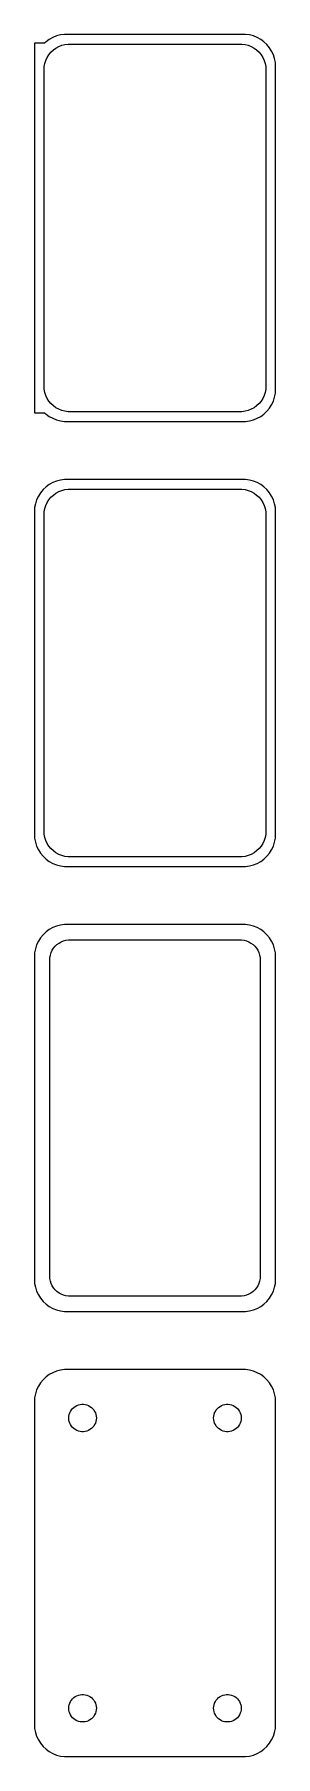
# Model space of a CAD drawing. Header units: metres. Extents: x -19 to 19, y 246 to 513.
import ezdxf

# ---------------------------------------------------------------- set-up
doc = ezdxf.new("R2010")
doc.units = ezdxf.units.M

msp = doc.modelspace()

# ---------------------------------------------------------------- linework, layer by layer
for p, q in [((-15.2951, 512.755), (-15.8789, 512.524)), ((-14.6869, 512.911), (-15.2951, 512.755)), ((-14.0639, 512.99), (-14.6869, 512.911)), ((14.0639, 512.99), (-14.0639, 512.99)), ((14.6869, 512.911), (14.0639, 512.99)), ((15.2951, 512.755), (14.6869, 512.911)), ((15.8789, 512.524), (15.2951, 512.755)), ((-17.15, 511.653), (-18.75, 511.653)), ((-18.75, 511.653), (-18.75, 454.347)), ((-16.9371, 511.853), (-17.15, 511.653)), ((-16.4291, 512.222), (-16.9371, 511.853)), ((-16.4861, 509.851), (-16.1659, 510.238)), ((-15.8789, 512.524), (-16.4291, 512.222)), ((-16.1659, 510.238), (-15.7997, 510.582)), ((-15.7997, 510.582), (-15.3933, 510.877)), ((-15.3933, 510.877), (-14.9531, 511.119)), ((-14.9531, 511.119), (-14.4861, 511.304)), ((-14.4861, 511.304), (-13.9995, 511.429)), ((-13.9995, 511.429), (-13.5012, 511.492)), ((-13.5012, 511.492), (13.5012, 511.492)), ((13.5012, 511.492), (13.9995, 511.429)), ((13.9995, 511.429), (14.4861, 511.304)), ((14.4861, 511.304), (14.9531, 511.119)), ((14.9531, 511.119), (15.3933, 510.877)), ((15.3933, 510.877), (15.7997, 510.582)), ((15.7997, 510.582), (16.1659, 510.238)), ((16.4291, 512.222), (15.8789, 512.524)), ((16.1659, 510.238), (16.4861, 509.851)), ((16.9371, 511.853), (16.4291, 512.222)), ((17.3948, 511.423), (16.9371, 511.853)), ((17.7951, 510.939), (17.3948, 511.423)), ((18.1315, 510.409), (17.7951, 510.939)), ((18.3989, 509.841), (18.1315, 510.409)), ((-17.25, 507.5), (-17.2184, 508.001)), ((-17.25, 458.5), (-17.25, 507.5)), ((-17.2184, 508.001), (-17.1243, 508.495)), ((-17.1243, 508.495), (-16.9691, 508.972)), ((-16.9691, 508.972), (-16.7552, 509.427)), ((-16.7552, 509.427), (-16.4861, 509.851)), ((16.4861, 509.851), (16.7552, 509.427)), ((16.7552, 509.427), (16.9691, 508.972)), ((16.9691, 508.972), (17.1243, 508.495)), ((17.1243, 508.495), (17.2184, 508.001)), ((17.2184, 508.001), (17.25, 507.5)), ((17.25, 507.5), (17.25, 458.5)), ((18.5929, 509.243), (18.3989, 509.841)), ((18.7106, 508.627), (18.5929, 509.243)), ((18.75, 508), (18.7106, 508.627)), ((18.75, 458), (18.75, 508)), ((-17.2184, 457.999), (-17.25, 458.5)), ((-17.1243, 457.505), (-17.2184, 457.999)), ((-16.9691, 457.028), (-17.1243, 457.505)), ((-16.7552, 456.573), (-16.9691, 457.028)), ((-16.4861, 456.149), (-16.7552, 456.573)), ((16.7552, 456.573), (16.4861, 456.149)), ((16.9691, 457.028), (16.7552, 456.573)), ((17.1243, 457.505), (16.9691, 457.028)), ((17.2184, 457.999), (17.1243, 457.505)), ((17.25, 458.5), (17.2184, 457.999)), ((18.3989, 456.159), (18.5929, 456.757)), ((18.5929, 456.757), (18.7106, 457.373)), ((18.7106, 457.373), (18.75, 458)), ((-18.75, 454.347), (-17.15, 454.347)), ((-17.15, 454.347), (-16.9371, 454.147)), ((-16.9371, 454.147), (-16.4291, 453.778)), ((-16.1659, 455.762), (-16.4861, 456.149)), ((-15.7997, 455.418), (-16.1659, 455.762)), ((-15.3933, 455.123), (-15.7997, 455.418)), ((-14.9531, 454.881), (-15.3933, 455.123)), ((-14.4861, 454.696), (-14.9531, 454.881)), ((-13.9995, 454.571), (-14.4861, 454.696)), ((-13.5012, 454.508), (-13.9995, 454.571)), ((13.5012, 454.508), (-13.5012, 454.508)), ((13.9995, 454.571), (13.5012, 454.508)), ((14.4861, 454.696), (13.9995, 454.571)), ((14.9531, 454.881), (14.4861, 454.696)), ((15.3933, 455.123), (14.9531, 454.881)), ((15.7997, 455.418), (15.3933, 455.123)), ((16.1659, 455.762), (15.7997, 455.418)), ((16.4861, 456.149), (16.1659, 455.762)), ((16.4291, 453.778), (16.9371, 454.147)), ((16.9371, 454.147), (17.3948, 454.577)), ((17.3948, 454.577), (17.7951, 455.061)), ((17.7951, 455.061), (18.1315, 455.591)), ((18.1315, 455.591), (18.3989, 456.159)), ((-16.4291, 453.778), (-15.8789, 453.476)), ((-15.8789, 453.476), (-15.2951, 453.245)), ((-15.2951, 453.245), (-14.6869, 453.089)), ((-14.6869, 453.089), (-14.0639, 453.01)), ((-14.0639, 453.01), (14.0639, 453.01)), ((14.0639, 453.01), (14.6869, 453.089)), ((14.6869, 453.089), (15.2951, 453.245)), ((15.2951, 453.245), (15.8789, 453.476)), ((15.8789, 453.476), (16.4291, 453.778)), ((-16.4291, 443.222), (-16.9371, 442.853)), ((-15.8789, 443.524), (-16.4291, 443.222)), ((-15.2951, 443.755), (-15.8789, 443.524)), ((-14.6869, 443.911), (-15.2951, 443.755)), ((-14.0639, 443.99), (-14.6869, 443.911)), ((14.0639, 443.99), (-14.0639, 443.99)), ((14.6869, 443.911), (14.0639, 443.99)), ((15.2951, 443.755), (14.6869, 443.911)), ((15.8789, 443.524), (15.2951, 443.755)), ((16.4291, 443.222), (15.8789, 443.524)), ((16.9371, 442.853), (16.4291, 443.222)), ((-18.3989, 440.841), (-18.5929, 440.243)), ((-18.1315, 441.409), (-18.3989, 440.841)), ((-17.7951, 441.939), (-18.1315, 441.409)), ((-17.3948, 442.423), (-17.7951, 441.939)), ((-16.9371, 442.853), (-17.3948, 442.423)), ((-16.7552, 440.427), (-16.4861, 440.851)), ((-16.4861, 440.851), (-16.1659, 441.238)), ((-16.1659, 441.238), (-15.7997, 441.582)), ((-15.7997, 441.582), (-15.3933, 441.877)), ((-15.3933, 441.877), (-14.9531, 442.119)), ((-14.9531, 442.119), (-14.4861, 442.304)), ((-14.4861, 442.304), (-13.9995, 442.429)), ((-13.9995, 442.429), (-13.5012, 442.492)), ((-13.5012, 442.492), (13.5012, 442.492)), ((13.5012, 442.492), (13.9995, 442.429)), ((13.9995, 442.429), (14.4861, 442.304)), ((14.4861, 442.304), (14.9531, 442.119)), ((14.9531, 442.119), (15.3933, 441.877)), ((15.3933, 441.877), (15.7997, 441.582)), ((15.7997, 441.582), (16.1659, 441.238)), ((16.1659, 441.238), (16.4861, 440.851)), ((16.4861, 440.851), (16.7552, 440.427)), ((17.3948, 442.423), (16.9371, 442.853)), ((17.7951, 441.939), (17.3948, 442.423)), ((18.1315, 441.409), (17.7951, 441.939)), ((18.3989, 440.841), (18.1315, 441.409)), ((18.5929, 440.243), (18.3989, 440.841)), ((-18.7106, 439.627), (-18.75, 439)), ((-18.75, 439), (-18.75, 389)), ((-18.5929, 440.243), (-18.7106, 439.627)), ((-17.25, 438.5), (-17.2184, 439.001)), ((-17.25, 389.5), (-17.25, 438.5)), ((-17.2184, 439.001), (-17.1243, 439.495)), ((-17.1243, 439.495), (-16.9691, 439.972)), ((-16.9691, 439.972), (-16.7552, 440.427)), ((16.7552, 440.427), (16.9691, 439.972)), ((16.9691, 439.972), (17.1243, 439.495)), ((17.1243, 439.495), (17.2184, 439.001)), ((17.2184, 439.001), (17.25, 438.5)), ((17.25, 438.5), (17.25, 389.5)), ((18.7106, 439.627), (18.5929, 440.243)), ((18.75, 439), (18.7106, 439.627)), ((18.75, 389), (18.75, 439)), ((-18.75, 389), (-18.7106, 388.373)), ((-18.7106, 388.373), (-18.5929, 387.757)), ((-18.5929, 387.757), (-18.3989, 387.159)), ((-18.3989, 387.159), (-18.1315, 386.591)), ((-17.2184, 388.999), (-17.25, 389.5)), ((-17.1243, 388.505), (-17.2184, 388.999)), ((-16.9691, 388.028), (-17.1243, 388.505)), ((-16.7552, 387.573), (-16.9691, 388.028)), ((-16.4861, 387.149), (-16.7552, 387.573)), ((-16.1659, 386.762), (-16.4861, 387.149)), ((16.4861, 387.149), (16.1659, 386.762)), ((16.7552, 387.573), (16.4861, 387.149)), ((16.9691, 388.028), (16.7552, 387.573)), ((17.1243, 388.505), (16.9691, 388.028)), ((17.2184, 388.999), (17.1243, 388.505)), ((17.25, 389.5), (17.2184, 388.999)), ((18.1315, 386.591), (18.3989, 387.159)), ((18.3989, 387.159), (18.5929, 387.757)), ((18.5929, 387.757), (18.7106, 388.373)), ((18.7106, 388.373), (18.75, 389)), ((-18.1315, 386.591), (-17.7951, 386.061)), ((-17.7951, 386.061), (-17.3948, 385.577)), ((-17.3948, 385.577), (-16.9371, 385.147)), ((-16.9371, 385.147), (-16.4291, 384.778)), ((-16.4291, 384.778), (-15.8789, 384.476)), ((-15.7997, 386.418), (-16.1659, 386.762)), ((-15.8789, 384.476), (-15.2951, 384.245)), ((-15.3933, 386.123), (-15.7997, 386.418)), ((-14.9531, 385.881), (-15.3933, 386.123)), ((-14.4861, 385.696), (-14.9531, 385.881)), ((-13.9995, 385.571), (-14.4861, 385.696)), ((-13.5012, 385.508), (-13.9995, 385.571)), ((13.5012, 385.508), (-13.5012, 385.508)), ((13.9995, 385.571), (13.5012, 385.508)), ((14.4861, 385.696), (13.9995, 385.571)), ((14.9531, 385.881), (14.4861, 385.696)), ((15.3933, 386.123), (14.9531, 385.881)), ((15.2951, 384.245), (15.8789, 384.476)), ((15.7997, 386.418), (15.3933, 386.123)), ((16.1659, 386.762), (15.7997, 386.418)), ((15.8789, 384.476), (16.4291, 384.778)), ((16.4291, 384.778), (16.9371, 385.147)), ((16.9371, 385.147), (17.3948, 385.577)), ((17.3948, 385.577), (17.7951, 386.061)), ((17.7951, 386.061), (18.1315, 386.591)), ((-15.2951, 384.245), (-14.6869, 384.089)), ((-14.6869, 384.089), (-14.0639, 384.01)), ((-14.0639, 384.01), (14.0639, 384.01)), ((14.0639, 384.01), (14.6869, 384.089)), ((14.6869, 384.089), (15.2951, 384.245)), ((-16.9371, 373.853), (-17.3948, 373.423)), ((-16.4291, 374.222), (-16.9371, 373.853)), ((-15.8789, 374.524), (-16.4291, 374.222)), ((-15.2951, 374.755), (-15.8789, 374.524)), ((-14.6869, 374.911), (-15.2951, 374.755)), ((-14.0639, 374.99), (-14.6869, 374.911)), ((14.0639, 374.99), (-14.0639, 374.99)), ((14.6869, 374.911), (14.0639, 374.99)), ((15.2951, 374.755), (14.6869, 374.911)), ((15.8789, 374.524), (15.2951, 374.755)), ((16.4291, 374.222), (15.8789, 374.524)), ((16.9371, 373.853), (16.4291, 374.222)), ((17.3948, 373.423), (16.9371, 373.853)), ((-18.5929, 371.243), (-18.7106, 370.627)), ((-18.3989, 371.841), (-18.5929, 371.243)), ((-18.1315, 372.409), (-18.3989, 371.841)), ((-17.7951, 372.939), (-18.1315, 372.409)), ((-17.3948, 373.423), (-17.7951, 372.939)), ((-15.9779, 371), (-15.7684, 371.33)), ((-15.7684, 371.33), (-15.5192, 371.631)), ((-15.5192, 371.631), (-15.2342, 371.899)), ((-15.2342, 371.899), (-14.918, 372.128)), ((-14.918, 372.128), (-14.5754, 372.317)), ((-14.5754, 372.317), (-14.2119, 372.461)), ((-14.2119, 372.461), (-13.8333, 372.558)), ((-13.8333, 372.558), (-13.4454, 372.607)), ((-13.4454, 372.607), (13.4454, 372.607)), ((13.4454, 372.607), (13.8333, 372.558)), ((13.8333, 372.558), (14.2119, 372.461)), ((14.2119, 372.461), (14.5754, 372.317)), ((14.5754, 372.317), (14.918, 372.128)), ((14.918, 372.128), (15.2342, 371.899)), ((15.2342, 371.899), (15.5192, 371.631)), ((15.5192, 371.631), (15.7684, 371.33)), ((15.7684, 371.33), (15.9779, 371)), ((17.7951, 372.939), (17.3948, 373.423)), ((18.1315, 372.409), (17.7951, 372.939)), ((18.3989, 371.841), (18.1315, 372.409)), ((18.5929, 371.243), (18.3989, 371.841)), ((18.7106, 370.627), (18.5929, 371.243)), ((-18.7106, 370.627), (-18.75, 370)), ((-18.75, 370), (-18.75, 320)), ((-16.3629, 369.5), (-16.3384, 369.89)), ((-16.3629, 320.5), (-16.3629, 369.5)), ((-16.3384, 369.89), (-16.2651, 370.274)), ((-16.2651, 370.274), (-16.1443, 370.646)), ((-16.1443, 370.646), (-15.9779, 371)), ((15.9779, 371), (16.1443, 370.646)), ((16.1443, 370.646), (16.2651, 370.274)), ((16.2651, 370.274), (16.3384, 369.89)), ((16.3384, 369.89), (16.3629, 369.5)), ((16.3629, 369.5), (16.3629, 320.5)), ((18.75, 370), (18.7106, 370.627)), ((18.75, 320), (18.75, 370)), ((-16.3384, 320.11), (-16.3629, 320.5)), ((16.3629, 320.5), (16.3384, 320.11)), ((-18.75, 320), (-18.7106, 319.373)), ((-18.7106, 319.373), (-18.5929, 318.757)), ((-18.5929, 318.757), (-18.3989, 318.159)), ((-18.3989, 318.159), (-18.1315, 317.591)), ((-16.2651, 319.726), (-16.3384, 320.11)), ((-16.1443, 319.354), (-16.2651, 319.726)), ((-15.9779, 319), (-16.1443, 319.354)), ((-15.7684, 318.67), (-15.9779, 319)), ((-15.5192, 318.369), (-15.7684, 318.67)), ((-15.2342, 318.101), (-15.5192, 318.369)), ((-14.918, 317.872), (-15.2342, 318.101)), ((-14.5754, 317.683), (-14.918, 317.872)), ((14.918, 317.872), (14.5754, 317.683)), ((15.2342, 318.101), (14.918, 317.872)), ((15.5192, 318.369), (15.2342, 318.101)), ((15.7684, 318.67), (15.5192, 318.369)), ((15.9779, 319), (15.7684, 318.67)), ((16.1443, 319.354), (15.9779, 319)), ((16.2651, 319.726), (16.1443, 319.354)), ((16.3384, 320.11), (16.2651, 319.726)), ((18.1315, 317.591), (18.3989, 318.159)), ((18.3989, 318.159), (18.5929, 318.757)), ((18.5929, 318.757), (18.7106, 319.373)), ((18.7106, 319.373), (18.75, 320)), ((-18.1315, 317.591), (-17.7951, 317.061)), ((-17.7951, 317.061), (-17.3948, 316.577)), ((-17.3948, 316.577), (-16.9371, 316.147)), ((-16.9371, 316.147), (-16.4291, 315.778)), ((-16.4291, 315.778), (-15.8789, 315.476)), ((-15.8789, 315.476), (-15.2951, 315.245)), ((-15.2951, 315.245), (-14.6869, 315.089)), ((-14.6869, 315.089), (-14.0639, 315.01)), ((-14.2119, 317.539), (-14.5754, 317.683)), ((-13.8333, 317.442), (-14.2119, 317.539)), ((-13.4454, 317.393), (-13.8333, 317.442)), ((13.4454, 317.393), (-13.4454, 317.393)), ((13.8333, 317.442), (13.4454, 317.393)), ((14.2119, 317.539), (13.8333, 317.442)), ((14.0639, 315.01), (14.6869, 315.089)), ((14.5754, 317.683), (14.2119, 317.539)), ((14.6869, 315.089), (15.2951, 315.245)), ((15.2951, 315.245), (15.8789, 315.476)), ((15.8789, 315.476), (16.4291, 315.778)), ((16.4291, 315.778), (16.9371, 316.147)), ((16.9371, 316.147), (17.3948, 316.577)), ((17.3948, 316.577), (17.7951, 317.061)), ((17.7951, 317.061), (18.1315, 317.591)), ((-14.0639, 315.01), (14.0639, 315.01)), ((-17.3948, 304.423), (-17.7951, 303.939)), ((-16.9371, 304.853), (-17.3948, 304.423)), ((-16.4291, 305.222), (-16.9371, 304.853)), ((-15.8789, 305.524), (-16.4291, 305.222)), ((-15.2951, 305.755), (-15.8789, 305.524)), ((-14.6869, 305.911), (-15.2951, 305.755)), ((-14.0639, 305.99), (-14.6869, 305.911)), ((14.0639, 305.99), (-14.0639, 305.99)), ((14.6869, 305.911), (14.0639, 305.99)), ((15.2951, 305.755), (14.6869, 305.911)), ((15.8789, 305.524), (15.2951, 305.755)), ((16.4291, 305.222), (15.8789, 305.524)), ((16.9371, 304.853), (16.4291, 305.222)), ((17.3948, 304.423), (16.9371, 304.853)), ((17.7951, 303.939), (17.3948, 304.423)), ((-18.5929, 302.243), (-18.7106, 301.627)), ((-18.3989, 302.841), (-18.5929, 302.243)), ((-18.1315, 303.409), (-18.3989, 302.841)), ((-17.7951, 303.939), (-18.1315, 303.409)), ((18.1315, 303.409), (17.7951, 303.939)), ((18.3989, 302.841), (18.1315, 303.409)), ((18.5929, 302.243), (18.3989, 302.841)), ((18.7106, 301.627), (18.5929, 302.243)), ((-18.7106, 301.627), (-18.75, 301)), ((-18.75, 301), (-18.75, 251)), ((-13.3685, 298.768), (-13.3182, 299.031)), ((-13.3182, 299.031), (-13.2353, 299.286)), ((-13.2353, 299.286), (-13.1212, 299.529)), ((-13.1212, 299.529), (-12.9775, 299.755)), ((-12.9775, 299.755), (-12.8065, 299.962)), ((-12.8065, 299.962), (-12.6111, 300.145)), ((-12.6111, 300.145), (-12.3941, 300.303)), ((-12.3941, 300.303), (-12.1591, 300.432)), ((-12.1591, 300.432), (-11.9098, 300.531)), ((-11.9098, 300.531), (-11.6501, 300.597)), ((-11.6501, 300.597), (-11.3841, 300.631)), ((-11.3841, 300.631), (-11.1159, 300.631)), ((-11.1159, 300.631), (-10.8499, 300.597)), ((-10.8499, 300.597), (-10.5901, 300.531)), ((-10.5901, 300.531), (-10.3408, 300.432)), ((-10.3408, 300.432), (-10.1059, 300.303)), ((-10.1059, 300.303), (-9.8889, 300.145)), ((-9.8889, 300.145), (-9.69344, 299.962)), ((-9.69344, 299.962), (-9.52251, 299.755)), ((-9.52251, 299.755), (-9.37881, 299.529)), ((-9.37881, 299.529), (-9.26465, 299.286)), ((-9.26465, 299.286), (-9.18178, 299.031)), ((-9.18178, 299.031), (-9.13153, 298.768)), ((9.13153, 298.768), (9.18178, 299.031)), ((9.18178, 299.031), (9.26465, 299.286)), ((9.26465, 299.286), (9.37881, 299.529)), ((9.37881, 299.529), (9.52251, 299.755)), ((9.52251, 299.755), (9.69344, 299.962)), ((9.69344, 299.962), (9.8889, 300.145)), ((9.8889, 300.145), (10.1059, 300.303)), ((10.1059, 300.303), (10.3408, 300.432)), ((10.3408, 300.432), (10.5901, 300.531)), ((10.5901, 300.531), (10.8499, 300.597)), ((10.8499, 300.597), (11.1159, 300.631)), ((11.1159, 300.631), (11.3841, 300.631)), ((11.3841, 300.631), (11.6501, 300.597)), ((11.6501, 300.597), (11.9098, 300.531)), ((11.9098, 300.531), (12.1591, 300.432)), ((12.1591, 300.432), (12.3941, 300.303)), ((12.3941, 300.303), (12.6111, 300.145)), ((12.6111, 300.145), (12.8065, 299.962)), ((12.8065, 299.962), (12.9775, 299.755)), ((12.9775, 299.755), (13.1212, 299.529)), ((13.1212, 299.529), (13.2353, 299.286)), ((13.2353, 299.286), (13.3182, 299.031)), ((13.3182, 299.031), (13.3685, 298.768)), ((18.75, 301), (18.7106, 301.627)), ((18.75, 251), (18.75, 301)), ((-13.3853, 298.5), (-13.3685, 298.768)), ((-13.3685, 298.232), (-13.3853, 298.5)), ((-13.3182, 297.969), (-13.3685, 298.232)), ((-13.2353, 297.714), (-13.3182, 297.969)), ((-13.1212, 297.471), (-13.2353, 297.714)), ((-12.9775, 297.245), (-13.1212, 297.471)), ((-12.8065, 297.038), (-12.9775, 297.245)), ((-12.6111, 296.855), (-12.8065, 297.038)), ((-12.3941, 296.697), (-12.6111, 296.855)), ((-12.1591, 296.568), (-12.3941, 296.697)), ((-11.9098, 296.469), (-12.1591, 296.568)), ((-11.6501, 296.403), (-11.9098, 296.469)), ((-11.3841, 296.369), (-11.6501, 296.403)), ((-11.1159, 296.369), (-11.3841, 296.369)), ((-10.8499, 296.403), (-11.1159, 296.369)), ((-10.5901, 296.469), (-10.8499, 296.403)), ((-10.3408, 296.568), (-10.5901, 296.469)), ((-10.1059, 296.697), (-10.3408, 296.568)), ((-9.8889, 296.855), (-10.1059, 296.697)), ((-9.69344, 297.038), (-9.8889, 296.855)), ((-9.52251, 297.245), (-9.69344, 297.038)), ((-9.37881, 297.471), (-9.52251, 297.245)), ((-9.26465, 297.714), (-9.37881, 297.471)), ((-9.18178, 297.969), (-9.26465, 297.714)), ((-9.13153, 298.232), (-9.18178, 297.969)), ((-9.13153, 298.768), (-9.1147, 298.5)), ((-9.1147, 298.5), (-9.13153, 298.232)), ((9.1147, 298.5), (9.13153, 298.768)), ((9.13153, 298.232), (9.1147, 298.5)), ((9.18178, 297.969), (9.13153, 298.232)), ((9.26465, 297.714), (9.18178, 297.969)), ((9.37881, 297.471), (9.26465, 297.714)), ((9.52251, 297.245), (9.37881, 297.471)), ((9.69344, 297.038), (9.52251, 297.245)), ((9.8889, 296.855), (9.69344, 297.038)), ((10.1059, 296.697), (9.8889, 296.855)), ((10.3408, 296.568), (10.1059, 296.697)), ((10.5901, 296.469), (10.3408, 296.568)), ((10.8499, 296.403), (10.5901, 296.469)), ((11.1159, 296.369), (10.8499, 296.403)), ((11.3841, 296.369), (11.1159, 296.369)), ((11.6501, 296.403), (11.3841, 296.369)), ((11.9098, 296.469), (11.6501, 296.403)), ((12.1591, 296.568), (11.9098, 296.469)), ((12.3941, 296.697), (12.1591, 296.568)), ((12.6111, 296.855), (12.3941, 296.697)), ((12.8065, 297.038), (12.6111, 296.855)), ((12.9775, 297.245), (12.8065, 297.038)), ((13.1212, 297.471), (12.9775, 297.245)), ((13.2353, 297.714), (13.1212, 297.471)), ((13.3182, 297.969), (13.2353, 297.714)), ((13.3685, 298.232), (13.3182, 297.969)), ((13.3685, 298.768), (13.3853, 298.5)), ((13.3853, 298.5), (13.3685, 298.232)), ((-13.3853, 253.5), (-13.3685, 253.768)), ((-13.3685, 253.768), (-13.3182, 254.031)), ((-13.3182, 254.031), (-13.2353, 254.286)), ((-13.2353, 254.286), (-13.1212, 254.529)), ((-13.1212, 254.529), (-12.9775, 254.755)), ((-12.9775, 254.755), (-12.8065, 254.962)), ((-12.8065, 254.962), (-12.6111, 255.145)), ((-12.6111, 255.145), (-12.3941, 255.303)), ((-12.3941, 255.303), (-12.1591, 255.432)), ((-12.1591, 255.432), (-11.9098, 255.531)), ((-11.9098, 255.531), (-11.6501, 255.597)), ((-11.6501, 255.597), (-11.3841, 255.631)), ((-11.3841, 255.631), (-11.1159, 255.631)), ((-11.1159, 255.631), (-10.8499, 255.597)), ((-10.8499, 255.597), (-10.5901, 255.531)), ((-10.5901, 255.531), (-10.3408, 255.432)), ((-10.3408, 255.432), (-10.1059, 255.303)), ((-10.1059, 255.303), (-9.8889, 255.145)), ((-9.8889, 255.145), (-9.69344, 254.962)), ((-9.69344, 254.962), (-9.52251, 254.755)), ((-9.52251, 254.755), (-9.37881, 254.529)), ((-9.37881, 254.529), (-9.26465, 254.286)), ((-9.26465, 254.286), (-9.18178, 254.031)), ((-9.18178, 254.031), (-9.13153, 253.768)), ((-9.13153, 253.768), (-9.1147, 253.5)), ((9.1147, 253.5), (9.13153, 253.768)), ((9.13153, 253.768), (9.18178, 254.031)), ((9.18178, 254.031), (9.26465, 254.286)), ((9.26465, 254.286), (9.37881, 254.529)), ((9.37881, 254.529), (9.52251, 254.755)), ((9.52251, 254.755), (9.69344, 254.962)), ((9.69344, 254.962), (9.8889, 255.145)), ((9.8889, 255.145), (10.1059, 255.303)), ((10.1059, 255.303), (10.3408, 255.432)), ((10.3408, 255.432), (10.5901, 255.531)), ((10.5901, 255.531), (10.8499, 255.597)), ((10.8499, 255.597), (11.1159, 255.631)), ((11.1159, 255.631), (11.3841, 255.631)), ((11.3841, 255.631), (11.6501, 255.597)), ((11.6501, 255.597), (11.9098, 255.531)), ((11.9098, 255.531), (12.1591, 255.432)), ((12.1591, 255.432), (12.3941, 255.303)), ((12.3941, 255.303), (12.6111, 255.145)), ((12.6111, 255.145), (12.8065, 254.962)), ((12.8065, 254.962), (12.9775, 254.755)), ((12.9775, 254.755), (13.1212, 254.529)), ((13.1212, 254.529), (13.2353, 254.286)), ((13.2353, 254.286), (13.3182, 254.031)), ((13.3182, 254.031), (13.3685, 253.768)), ((13.3685, 253.768), (13.3853, 253.5)), ((-18.75, 251), (-18.7106, 250.373)), ((-13.3685, 253.232), (-13.3853, 253.5)), ((-13.3182, 252.969), (-13.3685, 253.232)), ((-13.2353, 252.714), (-13.3182, 252.969)), ((-13.1212, 252.471), (-13.2353, 252.714)), ((-12.9775, 252.245), (-13.1212, 252.471)), ((-12.8065, 252.038), (-12.9775, 252.245)), ((-12.6111, 251.855), (-12.8065, 252.038)), ((-12.3941, 251.697), (-12.6111, 251.855)), ((-12.1591, 251.568), (-12.3941, 251.697)), ((-11.9098, 251.469), (-12.1591, 251.568)), ((-11.6501, 251.403), (-11.9098, 251.469)), ((-11.3841, 251.369), (-11.6501, 251.403)), ((-11.1159, 251.369), (-11.3841, 251.369)), ((-10.8499, 251.403), (-11.1159, 251.369)), ((-10.5901, 251.469), (-10.8499, 251.403)), ((-10.3408, 251.568), (-10.5901, 251.469)), ((-10.1059, 251.697), (-10.3408, 251.568)), ((-9.8889, 251.855), (-10.1059, 251.697)), ((-9.69344, 252.038), (-9.8889, 251.855)), ((-9.52251, 252.245), (-9.69344, 252.038)), ((-9.37881, 252.471), (-9.52251, 252.245)), ((-9.26465, 252.714), (-9.37881, 252.471)), ((-9.18178, 252.969), (-9.26465, 252.714)), ((-9.13153, 253.232), (-9.18178, 252.969)), ((-9.1147, 253.5), (-9.13153, 253.232)), ((9.13153, 253.232), (9.1147, 253.5)), ((9.18178, 252.969), (9.13153, 253.232)), ((9.26465, 252.714), (9.18178, 252.969)), ((9.37881, 252.471), (9.26465, 252.714)), ((9.52251, 252.245), (9.37881, 252.471)), ((9.69344, 252.038), (9.52251, 252.245)), ((9.8889, 251.855), (9.69344, 252.038)), ((10.1059, 251.697), (9.8889, 251.855)), ((10.3408, 251.568), (10.1059, 251.697)), ((10.5901, 251.469), (10.3408, 251.568)), ((10.8499, 251.403), (10.5901, 251.469)), ((11.1159, 251.369), (10.8499, 251.403)), ((11.3841, 251.369), (11.1159, 251.369)), ((11.6501, 251.403), (11.3841, 251.369)), ((11.9098, 251.469), (11.6501, 251.403)), ((12.1591, 251.568), (11.9098, 251.469)), ((12.3941, 251.697), (12.1591, 251.568)), ((12.6111, 251.855), (12.3941, 251.697)), ((12.8065, 252.038), (12.6111, 251.855)), ((12.9775, 252.245), (12.8065, 252.038)), ((13.1212, 252.471), (12.9775, 252.245)), ((13.2353, 252.714), (13.1212, 252.471)), ((13.3182, 252.969), (13.2353, 252.714)), ((13.3685, 253.232), (13.3182, 252.969)), ((13.3853, 253.5), (13.3685, 253.232)), ((18.7106, 250.373), (18.75, 251)), ((-18.7106, 250.373), (-18.5929, 249.757)), ((-18.5929, 249.757), (-18.3989, 249.159)), ((-18.3989, 249.159), (-18.1315, 248.591)), ((-18.1315, 248.591), (-17.7951, 248.061)), ((17.7951, 248.061), (18.1315, 248.591)), ((18.1315, 248.591), (18.3989, 249.159)), ((18.3989, 249.159), (18.5929, 249.757)), ((18.5929, 249.757), (18.7106, 250.373)), ((-17.7951, 248.061), (-17.3948, 247.577)), ((-17.3948, 247.577), (-16.9371, 247.147)), ((-16.9371, 247.147), (-16.4291, 246.778)), ((-16.4291, 246.778), (-15.8789, 246.476)), ((-15.8789, 246.476), (-15.2951, 246.245)), ((-15.2951, 246.245), (-14.6869, 246.089)), ((-14.6869, 246.089), (-14.0639, 246.01)), ((-14.0639, 246.01), (14.0639, 246.01)), ((14.0639, 246.01), (14.6869, 246.089)), ((14.6869, 246.089), (15.2951, 246.245)), ((15.2951, 246.245), (15.8789, 246.476)), ((15.8789, 246.476), (16.4291, 246.778)), ((16.4291, 246.778), (16.9371, 247.147)), ((16.9371, 247.147), (17.3948, 247.577)), ((17.3948, 247.577), (17.7951, 248.061))]:
    msp.add_line(p, q)

doc.saveas('drawing.dxf')
